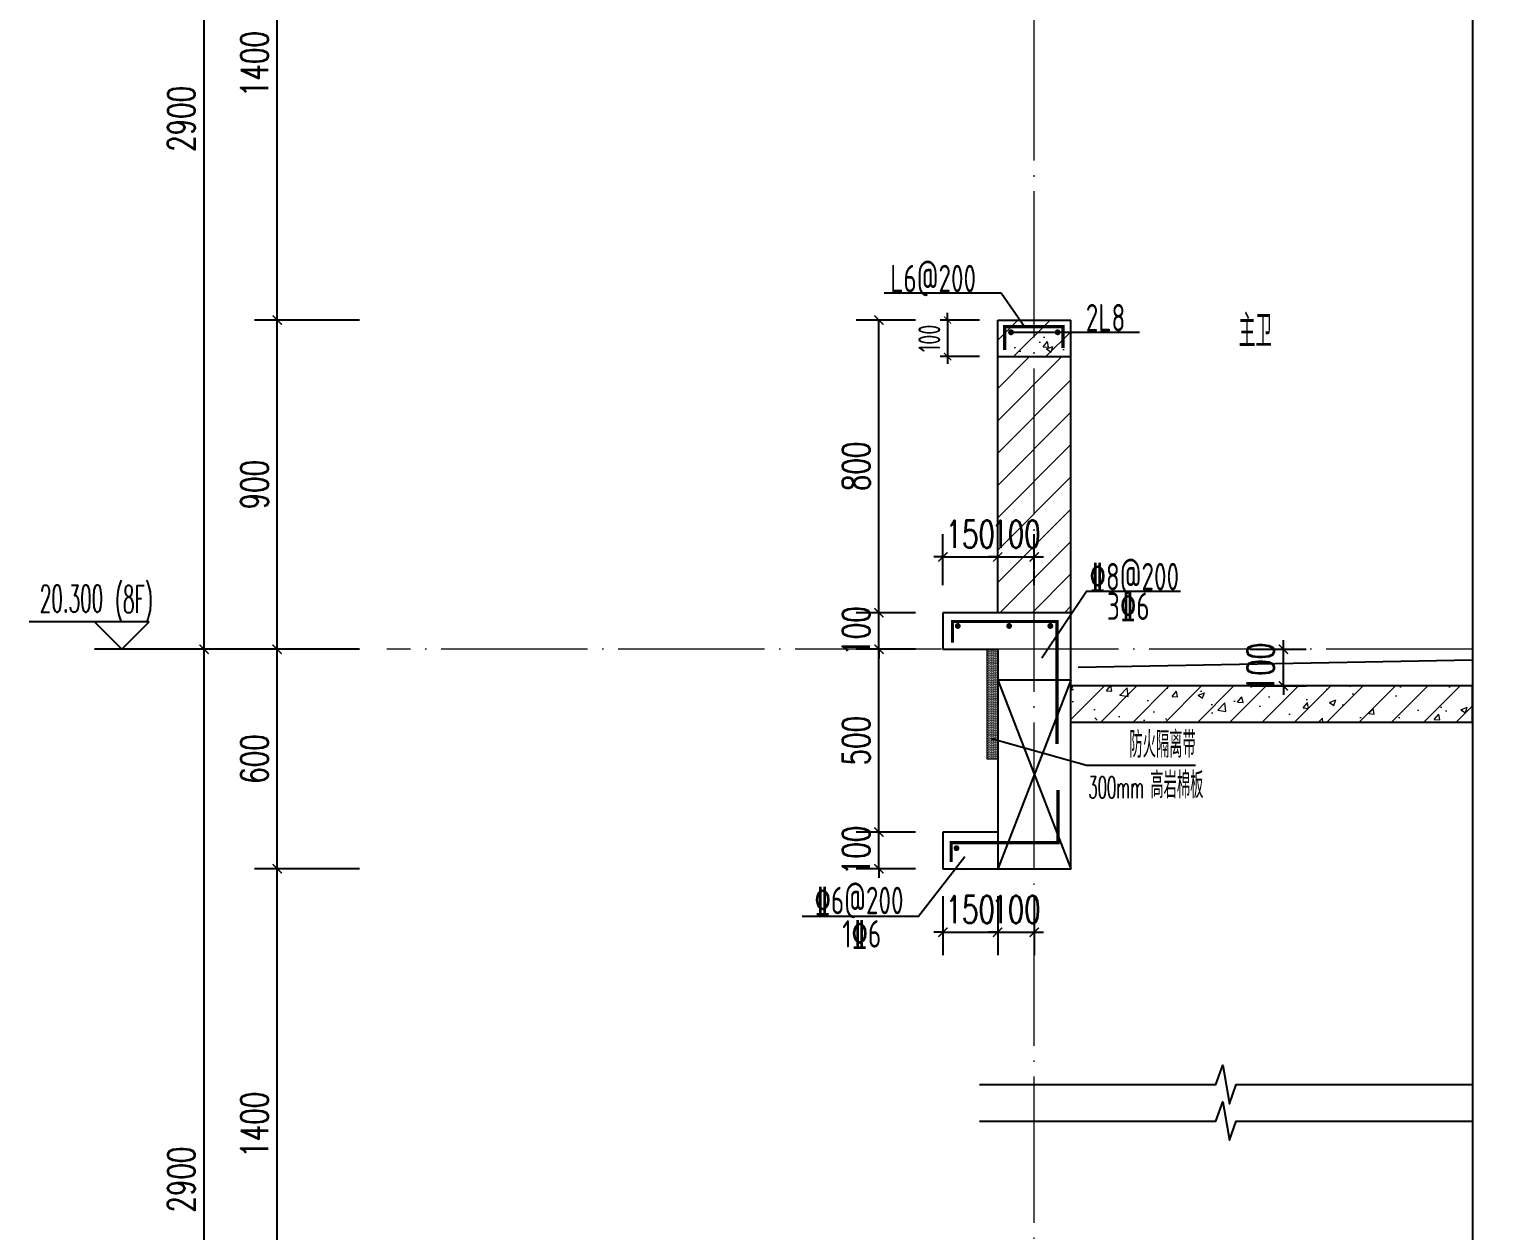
# Model space of a CAD drawing. Extents: x -1058961 to 23600, y -449123 to 2751847.
# Drawn here: x -52098 to -48098, y -22893 to -19608 of the extents above; entities that cross this region are included whole.
import ezdxf

# ---------------------------------------------------------------- set-up
doc = ezdxf.new("R2010")
doc.units = 0
doc.header["$LTSCALE"] = 1000
doc.linetypes.add('DOTE', pattern=[2.4200000000000004, 2, -0.2, 0.02, -0.2])
doc.layers.get('0').update_dxf_attribs({"linetype": 'CONTINUOUS'})
doc.layers.get('DEFPOINTS').update_dxf_attribs({"linetype": 'CONTINUOUS'})
for name, color, linetype in [('DIM', 2, 'CONTINUOUS'), ('DIM_ELEV', 3, 'CONTINUOUS'), ('DIM_IDEN', 67, 'CONTINUOUS'), ('DIM_SYMB', 3, 'CONTINUOUS'), ('PUB_DIM', 3, 'CONTINUOUS'), ('PUB_TEXT', 2, 'CONTINUOUS'), ('REIN', 6, 'CONTINUOUS'), ('S-大样-砼线', 7, 'CONTINUOUS'), ('S-引出线', 40, 'CONTINUOUS'), ('TEXT', 2, 'CONTINUOUS'), ('WALL', 5, 'CONTINUOUS'), ('看线', 251, 'CONTINUOUS')]:
    doc.layers.add(name, color=color, linetype=linetype)
for name, color, linetype, lineweight in [('DOTE', 19, 'DOTE', 9), ('PUB_HATCH', 8, 'CONTINUOUS', 9), ('内粉刷', 37, 'CONTINUOUS', 9)]:
    doc.layers.add(name, color=color, linetype=linetype, lineweight=lineweight)
doc.styles.add('_TCH_DIM', font='SIMPLEX.shx', dxfattribs={"width": 0.7, "bigfont": 'GBCBIG.shx'})
doc.styles.add('_TCH_DIM_T3', font='SIMPLEX', dxfattribs={"width": 0.7058823529411765, "bigfont": 'GBCBIG'})
doc.styles.add('DIM_FONT_T3', font='SIMPLEX', dxfattribs={"width": 0.7058823529411765, "bigfont": 'GBCBIG'})
doc.styles.add('TSSD_DIMENSION', font='Tssdeng.shx', dxfattribs={"width": 0.7, "bigfont": 'tssdchn.shx'})
doc.styles.add('TSSD_REIN', font='tssdeng.shx', dxfattribs={"width": 0.7, "height": 300, "bigfont": 'tssdchn.shx'})
doc.styles.add('w', font='tssdeng.shx', dxfattribs={"width": 0.8, "bigfont": 'tssdchn.shx'})
doc.dimstyles.new('_TCH_ARCH&&25', dxfattribs={"dimtxt": 74.375, "dimasz": 25, "dimexe": 62.5, "dimexo": 75, "dimgap": 25, "dimtad": 1, "dimdec": 0, "dimzin": 0, "dimdsep": 46, "dimtxsty": '_TCH_DIM_T3', "dimblk": 'ARCHTICK', "dimcen": 0.09, "dimclrt": 7, "dimazin": 0, "dimtfac": 1, "dimtdec": 0, "dimtix": 1, "dimtmove": 2, "dimatfit": 3, "dimldrblk": 'ARCHTICK', "dimfxl": 0, "dimtolj": 1, "dimtzin": 0, "dimarcsym": 0})
doc.dimstyles.new('TSSD_20_20', dxfattribs={"dimtxt": 60, "dimasz": 20, "dimexe": 20, "dimexo": 50, "dimgap": 20, "dimtad": 1, "dimdec": 0, "dimzin": 0, "dimdsep": 46, "dimtxsty": 'TSSD_DIMENSION', "dimblk": 'ARCHTICK', "dimblk1": 'ARCHTICK', "dimblk2": 'ARCHTICK', "dimcen": 0, "dimdle": 20, "dimclrt": 7, "dimadec": 0, "dimazin": 0, "dimtfac": 1, "dimtdec": 0, "dimtix": 1, "dimtmove": 2, "dimatfit": 3, "dimfxl": 0, "dimtolj": 1, "dimtzin": 0, "dimarcsym": 0})
pattern_1 = [(45, (0, 0), (-44.19417382415921, 44.19417382415922), []), (49.99999999999999, (0, 0), (179.3150456501884, -15.68803374564878), [18.75, -206.25]), (355, (0, 0), (-34.68783340325, 188.048033425003), [15, -165]), (100.4514, (14.94292, -1.307335), (144.6273454285054, 172.3598855152384), [15.9350475, -175.285528]), (46.18420000000002, (0, 50), (266.8102621564111, -41.37975358225452), [28.125, -309.3749999999999]), (96.6356, (22.23418625, 46.55167325), (233.6656763871758, 243.5294677251104), [23.902572, -262.92825]), (351.1842, (0, 50), (233.6654862834068, 243.5296502313311), [22.5, -247.5]), (21, (25, 37.5), (149.2267630296154, -100.6547226663347), [18.75, -206.25]), (326.0000000000001, (25, 37.5), (60.82883298039543, 181.2875112617133), [15, -165]), (71.4514, (37.43555825, 29.1120985), (210.0556571453725, 80.6326241774881), [15.9350475, -175.285528]), (37.50000000000001, (0, 0), (3.039963829322667, 83.22346345782788), [0, -163, 0, -167.5, 0, -165.625]), (7.499999999999999, (0, 0), (65.76738436053715, 98.60292797059006), [0, -95.5, 0, -159.25, 0, -63.125]), (327.5, (-55.75, 0), (133.4556090431022, -5.638717933594939), [0, -62.5, 0, -195, 0, -258.75]), (317.5, (-80.75, 0), (145.7965423355966, 25.02624558307943), [0, -81.25, 0, -129.5, 0, -183.75])]

# ---------------------------------------------------------------- blocks, each defined once
blk = doc.blocks.new('_ArchTick')
at = {"color": 0, "linetype": 'ByBlock', "const_width": 0.15}
blk.add_lwpolyline([(-0.5, -0.5), (0.5, 0.5)], dxfattribs=at)
blk = doc.blocks.new('*D1381')
at = {"layer": 'DEFPOINTS', "color": 0}
for p in [(910898.228396084, -114386.082387041), (911064.1882811756, -114386.082387041), (910898.228396084, -114486.0823868571)]:
    blk.add_point(p, dxfattribs=at)
at = {"layer": 'PUB_DIM', "color": 0, "lineweight": -2}
for p, q in [((911064.1882811756, -114386.082387041), (911064.1882811756, -114361.082387041)), ((910973.228396084, -114386.082387041), (911126.6882811756, -114386.082387041)), ((911064.1882811756, -114486.0823868571), (911064.1882811756, -114386.082387041)), ((910973.228396084, -114486.0823868571), (911126.6882811756, -114486.0823868571)), ((911064.1882811756, -114486.0823868571), (911064.1882811756, -114511.0823868571))]:
    blk.add_line(p, q, dxfattribs=at)
at = {"layer": 'PUB_DIM', "color": 0, "lineweight": -2, "xscale": 25, "yscale": 25, "zscale": 25}
for p, rotation in [((911064.1882811756, -114386.082387041), 270), ((911064.1882811756, -114486.0823868571), 90)]:
    blk.add_blockref('_ArchTick', p, dxfattribs=dict(at, rotation=rotation))
at = {"layer": 'PUB_DIM', "color": 7, "insert": (911002.0007811756, -114436.0823869489), "char_height": 74.375, "attachment_point": 5, "rotation": 90, "style": '_TCH_DIM_T3'}
blk.add_mtext('\\A1;100', dxfattribs=at)
blk = doc.blocks.new('*D1382')
at = {"layer": 'DEFPOINTS', "color": 0}
for p in [(909958.4352635219, -113486.0823868667), (910133.0460299711, -113486.0823868667), (910133.0460299711, -114286.0825243752)]:
    blk.add_point(p, dxfattribs=at)
at = {"layer": 'PUB_DIM', "color": 0, "lineweight": -2}
for p, q in [((910058.0460299711, -113486.0823868667), (909895.9352635219, -113486.0823868667)), ((909958.4352635219, -114286.0825243752), (909958.4352635219, -113486.0823868667)), ((910058.0460299711, -114286.0825243752), (909895.9352635219, -114286.0825243752))]:
    blk.add_line(p, q, dxfattribs=at)
at = {"layer": 'PUB_DIM', "color": 0, "lineweight": -2, "xscale": 25, "yscale": 25, "zscale": 25}
for p, rotation in [((909958.4352635219, -113486.0823868667), 90), ((909958.4352635219, -114286.0825243752), 270)]:
    blk.add_blockref('_ArchTick', p, dxfattribs=dict(at, rotation=rotation))
at = {"layer": 'PUB_DIM', "color": 7, "insert": (909896.2477635219, -113886.0824556208), "char_height": 74.375, "attachment_point": 5, "rotation": 90, "style": '_TCH_DIM_T3'}
blk.add_mtext('\\A1;800', dxfattribs=at)
blk = doc.blocks.new('*D1383')
at = {"layer": 'DEFPOINTS', "color": 0}
for p in [(909958.4352635219, -114286.0825243752), (910133.0460299711, -114286.0825243752), (910133.0460299711, -114386.0825243908)]:
    blk.add_point(p, dxfattribs=at)
at = {"layer": 'PUB_DIM', "color": 0, "lineweight": -2}
for p, q in [((910058.0460299711, -114286.0825243752), (909895.9352635219, -114286.0825243752)), ((909958.4352635219, -114286.0825243752), (909958.4352635219, -114261.0825243752)), ((909958.4352635219, -114386.0825243908), (909958.4352635219, -114286.0825243752)), ((910058.0460299711, -114386.0825243908), (909895.9352635219, -114386.0825243908)), ((909958.4352635219, -114386.0825243908), (909958.4352635219, -114411.0825243908))]:
    blk.add_line(p, q, dxfattribs=at)
at = {"layer": 'PUB_DIM', "color": 0, "lineweight": -2, "xscale": 25, "yscale": 25, "zscale": 25}
for p, rotation in [((909958.4352635219, -114286.0825243752), 270), ((909958.4352635219, -114386.0825243908), 90)]:
    blk.add_blockref('_ArchTick', p, dxfattribs=dict(at, rotation=rotation))
at = {"layer": 'PUB_DIM', "color": 7, "insert": (909896.2477635219, -114336.0825243829), "char_height": 74.375, "attachment_point": 5, "rotation": 90, "style": '_TCH_DIM_T3'}
blk.add_mtext('\\A1;100', dxfattribs=at)
blk = doc.blocks.new('*D1384')
at = {"layer": 'DEFPOINTS', "color": 0}
for p in [(909958.4352635219, -114386.0825243908), (910133.0460299711, -114386.0825243908), (910133.0460299711, -114886.0825243908)]:
    blk.add_point(p, dxfattribs=at)
at = {"layer": 'PUB_DIM', "color": 0, "lineweight": -2}
for p, q in [((910058.0460299711, -114386.0825243908), (909895.9352635219, -114386.0825243908)), ((909958.4352635219, -114886.0825243908), (909958.4352635219, -114386.0825243908)), ((910058.0460299711, -114886.0825243908), (909895.9352635219, -114886.0825243908))]:
    blk.add_line(p, q, dxfattribs=at)
at = {"layer": 'PUB_DIM', "color": 0, "lineweight": -2, "xscale": 25, "yscale": 25, "zscale": 25}
for p, rotation in [((909958.4352635219, -114386.0825243908), 90), ((909958.4352635219, -114886.0825243908), 270)]:
    blk.add_blockref('_ArchTick', p, dxfattribs=dict(at, rotation=rotation))
at = {"layer": 'PUB_DIM', "color": 7, "insert": (909896.2477635219, -114636.0825243907), "char_height": 74.375, "attachment_point": 5, "rotation": 90, "style": '_TCH_DIM_T3'}
blk.add_mtext('\\A1;500', dxfattribs=at)
blk = doc.blocks.new('*D1385')
at = {"layer": 'DEFPOINTS', "color": 0}
for p in [(909958.4352635219, -114886.0825243908), (910133.0460299711, -114886.0825243908), (910133.0460299711, -114986.0825243907)]:
    blk.add_point(p, dxfattribs=at)
at = {"layer": 'PUB_DIM', "color": 0, "lineweight": -2}
for p, q in [((910058.0460299711, -114886.0825243908), (909895.9352635219, -114886.0825243908)), ((909958.4352635219, -114886.0825243908), (909958.4352635219, -114861.0825243908)), ((909958.4352635219, -114986.0825243907), (909958.4352635219, -114886.0825243908)), ((910058.0460299711, -114986.0825243907), (909895.9352635219, -114986.0825243907)), ((909958.4352635219, -114986.0825243907), (909958.4352635219, -115011.0825243907))]:
    blk.add_line(p, q, dxfattribs=at)
at = {"layer": 'PUB_DIM', "color": 0, "lineweight": -2, "xscale": 25, "yscale": 25, "zscale": 25}
for p, rotation in [((909958.4352635219, -114886.0825243908), 270), ((909958.4352635219, -114986.0825243907), 90)]:
    blk.add_blockref('_ArchTick', p, dxfattribs=dict(at, rotation=rotation))
at = {"layer": 'PUB_DIM', "color": 7, "insert": (909896.2477635219, -114936.0825243906), "char_height": 74.375, "attachment_point": 5, "rotation": 90, "style": '_TCH_DIM_T3'}
blk.add_mtext('\\A1;100', dxfattribs=at)
blk = doc.blocks.new('*D1386')
at = {"layer": 'DEFPOINTS', "color": 0}
for p in [(910133.0460299711, -114986.0825243871), (910283.0460299696, -114986.08252439), (910283.0460299696, -115159.7932143431)]:
    blk.add_point(p, dxfattribs=at)
at = {"layer": 'PUB_DIM', "color": 0, "lineweight": -2}
for p, q in [((910133.0460299711, -115061.0825243871), (910133.0460299711, -115222.2932143431)), ((910283.0460299696, -115061.08252439), (910283.0460299696, -115222.2932143431)), ((910133.0460299711, -115159.7932143431), (910108.0460299711, -115159.7932143431)), ((910133.0460299711, -115159.7932143431), (910283.0460299696, -115159.7932143431)), ((910283.0460299696, -115159.7932143431), (910308.0460299696, -115159.7932143431))]:
    blk.add_line(p, q, dxfattribs=at)
at = {"layer": 'PUB_DIM', "color": 0, "lineweight": -2, "xscale": 25, "yscale": 25, "zscale": 25}
blk.add_blockref('_ArchTick', (910133.0460299711, -115159.7932143431), dxfattribs=at)
at = {"layer": 'PUB_DIM', "color": 0, "lineweight": -2, "xscale": 25, "yscale": 25, "zscale": 25, "rotation": 180}
blk.add_blockref('_ArchTick', (910283.0460299696, -115159.7932143431), dxfattribs=at)
at = {"layer": 'PUB_DIM', "color": 7, "insert": (910208.0460299703, -115097.6057143431), "char_height": 74.375, "attachment_point": 5, "style": '_TCH_DIM_T3'}
blk.add_mtext('\\A1;150', dxfattribs=at)
blk = doc.blocks.new('*D1387')
at = {"layer": 'DEFPOINTS', "color": 0}
for p in [(910283.0460299696, -114986.08252439), (910383.0460232922, -114986.0825243919), (910383.0460232922, -115159.7932143455)]:
    blk.add_point(p, dxfattribs=at)
at = {"layer": 'PUB_DIM', "color": 0, "lineweight": -2}
for p, q in [((910283.0460299696, -115061.08252439), (910283.0460299696, -115222.2932143455)), ((910383.0460232922, -115061.0825243919), (910383.0460232922, -115222.2932143455)), ((910283.0460299696, -115159.7932143455), (910258.0460299696, -115159.7932143455)), ((910283.0460299696, -115159.7932143455), (910383.0460232922, -115159.7932143455)), ((910383.0460232922, -115159.7932143455), (910408.0460232922, -115159.7932143455))]:
    blk.add_line(p, q, dxfattribs=at)
at = {"layer": 'PUB_DIM', "color": 0, "lineweight": -2, "xscale": 25, "yscale": 25, "zscale": 25}
blk.add_blockref('_ArchTick', (910283.0460299696, -115159.7932143455), dxfattribs=at)
at = {"layer": 'PUB_DIM', "color": 0, "lineweight": -2, "xscale": 25, "yscale": 25, "zscale": 25, "rotation": 180}
blk.add_blockref('_ArchTick', (910383.0460232922, -115159.7932143455), dxfattribs=at)
at = {"layer": 'PUB_DIM', "color": 7, "insert": (910333.0460266309, -115097.6057143455), "char_height": 74.375, "attachment_point": 5, "style": '_TCH_DIM_T3'}
blk.add_mtext('\\A1;100', dxfattribs=at)
blk = doc.blocks.new('*D1388')
at = {"layer": 'DEFPOINTS', "color": 0}
for p in [(910283.0460299663, -114133.7331786214), (910133.0460299368, -114286.0566567279), (910283.0460299663, -114286.0566567308)]:
    blk.add_point(p, dxfattribs=at)
at = {"layer": 'PUB_DIM', "color": 0, "lineweight": -2}
for p, q in [((910133.0460299368, -114211.0566567279), (910133.0460299368, -114071.2331786214)), ((910283.0460299663, -114211.0566567308), (910283.0460299663, -114071.2331786214)), ((910133.0460299368, -114133.7331786214), (910108.0460299368, -114133.7331786214)), ((910133.0460299368, -114133.7331786214), (910283.0460299663, -114133.7331786214)), ((910283.0460299663, -114133.7331786214), (910308.0460299663, -114133.7331786214))]:
    blk.add_line(p, q, dxfattribs=at)
at = {"layer": 'PUB_DIM', "color": 0, "lineweight": -2, "xscale": 25, "yscale": 25, "zscale": 25}
blk.add_blockref('_ArchTick', (910133.0460299368, -114133.7331786214), dxfattribs=at)
at = {"layer": 'PUB_DIM', "color": 0, "lineweight": -2, "xscale": 25, "yscale": 25, "zscale": 25, "rotation": 180}
blk.add_blockref('_ArchTick', (910283.0460299663, -114133.7331786214), dxfattribs=at)
at = {"layer": 'PUB_DIM', "color": 7, "insert": (910208.0460299515, -114071.5456786214), "char_height": 74.375, "attachment_point": 5, "style": '_TCH_DIM_T3'}
blk.add_mtext('\\A1;150', dxfattribs=at)
blk = doc.blocks.new('*D1389')
at = {"layer": 'DEFPOINTS', "color": 0}
for p in [(910383.0460232887, -114133.7331786237), (910283.0460299663, -114286.0566567308), (910383.0460232887, -114286.0566567327)]:
    blk.add_point(p, dxfattribs=at)
at = {"layer": 'PUB_DIM', "color": 0, "lineweight": -2}
for p, q in [((910283.0460299663, -114211.0566567308), (910283.0460299663, -114071.2331786237)), ((910383.0460232887, -114211.0566567327), (910383.0460232887, -114071.2331786237)), ((910283.0460299663, -114133.7331786237), (910258.0460299663, -114133.7331786237)), ((910283.0460299663, -114133.7331786237), (910383.0460232887, -114133.7331786237)), ((910383.0460232887, -114133.7331786237), (910408.0460232887, -114133.7331786237))]:
    blk.add_line(p, q, dxfattribs=at)
at = {"layer": 'PUB_DIM', "color": 0, "lineweight": -2, "xscale": 25, "yscale": 25, "zscale": 25}
blk.add_blockref('_ArchTick', (910283.0460299663, -114133.7331786237), dxfattribs=at)
at = {"layer": 'PUB_DIM', "color": 0, "lineweight": -2, "xscale": 25, "yscale": 25, "zscale": 25, "rotation": 180}
blk.add_blockref('_ArchTick', (910383.0460232887, -114133.7331786237), dxfattribs=at)
at = {"layer": 'PUB_DIM', "color": 7, "insert": (910333.0460266275, -114071.5456786237), "char_height": 74.375, "attachment_point": 5, "style": '_TCH_DIM_T3'}
blk.add_mtext('\\A1;100', dxfattribs=at)
blk = doc.blocks.new('VDVDXAXFSFFX')
at = {"layer": 'PUB_HATCH'}
h = blk.add_hatch(dxfattribs=at)
h.set_pattern_fill('DOTS', color=251, scale=2, style=0)
h.set_pattern_definition([(0, (924712.4965232481, -148185.5928938247), (1.5875, 3.175), [0, -3.175])])
h.paths.add_polyline_path([(924682.496528509, -148185.5928938247), (924712.4965288265, -148185.5928938247), (924712.4965296196, -147935.5928918117), (924712.4965296126, -147885.5928918776), (924712.4965232481, -147885.5928918157), (924712.4965232481, -147885.5928938247), (924682.496528509, -147885.5928938247)])
at = {"layer": 'DIM_IDEN', "color": 5}
for p, q in [((924695.4944669578, -148129.2886519908), (924955.5658560492, -148202.8897275763)), ((924955.5658560492, -148202.8897275763), (925253.409062462, -148202.8897275763))]:
    blk.add_line(p, q, dxfattribs=at)
at = {"layer": 'PUB_HATCH', "color": 5}
blk.add_lwpolyline([(924712.4965232481, -147885.5928938247), (924682.496528509, -147885.5928938247), (924682.496528509, -148185.5928938247), (924712.4965232481, -148185.5928938247)], close=True, dxfattribs=at)
at = {"layer": 'PUB_TEXT', "style": 'DIM_FONT_T3', "width": 0.7058823529411765}
blk.add_text('防火隔离带', height=71.48936170212767, dxfattribs=at).set_placement((925072.609312775, -148181.8897275763))
at = {"layer": 'PUB_TEXT', "color": 5, "style": 'DIM_FONT_T3'}
for s, height, width, p in [('300mm', 59.5, 0.4982698961937717, (924960.3522060211, -148292.9097275763)), ('高岩棉板', 71.48936170212767, 0.7058823529411765, (925129.763970727, -148292.9097275763))]:
    blk.add_text(s, height=height, dxfattribs=dict(at, width=width)).set_placement(p)
blk = doc.blocks.new('*D1920')
at = {"layer": 'DEFPOINTS', "color": 0}
for p in [(-51419.64650022227, -21903.12175047578), (-51119.64650020155, -21903.12175047578), (-51119.64650020155, -23303.12161294185)]:
    blk.add_point(p, dxfattribs=at)
at = {"layer": 'PUB_DIM', "color": 0, "lineweight": -2}
for p, q in [((-51194.64650020155, -21903.12175047578), (-51482.14650022227, -21903.12175047578)), ((-51419.64650022227, -23303.12161294185), (-51419.64650022227, -21903.12175047578)), ((-51194.64650020155, -23303.12161294185), (-51482.14650022227, -23303.12161294185))]:
    blk.add_line(p, q, dxfattribs=at)
at = {"layer": 'PUB_DIM', "color": 0, "lineweight": -2, "xscale": 25, "yscale": 25, "zscale": 25}
for p, rotation in [((-51419.64650022227, -21903.12175047578), 90), ((-51419.64650022227, -23303.12161294185), 270)]:
    blk.add_blockref('_ArchTick', p, dxfattribs=dict(at, rotation=rotation))
at = {"layer": 'PUB_DIM', "color": 7, "insert": (-51481.83400022226, -22603.12168170882), "char_height": 74.375, "attachment_point": 5, "rotation": 90, "style": '_TCH_DIM_T3'}
blk.add_mtext('\\A1;1400', dxfattribs=at)
blk = doc.blocks.new('*D1921')
at = {"layer": 'DEFPOINTS', "color": 0}
for p in [(-51419.64650022227, -21303.12175046228), (-51119.64650020155, -21303.12175046228), (-51119.64650020155, -21903.12175047578)]:
    blk.add_point(p, dxfattribs=at)
at = {"layer": 'PUB_DIM', "color": 0, "lineweight": -2}
for p, q in [((-51194.64650020155, -21303.12175046228), (-51482.14650022227, -21303.12175046228)), ((-51419.64650022227, -21903.12175047578), (-51419.64650022227, -21303.12175046228)), ((-51194.64650020155, -21903.12175047578), (-51482.14650022227, -21903.12175047578))]:
    blk.add_line(p, q, dxfattribs=at)
at = {"layer": 'PUB_DIM', "color": 0, "lineweight": -2, "xscale": 25, "yscale": 25, "zscale": 25}
for p, rotation in [((-51419.64650022227, -21303.12175046228), 90), ((-51419.64650022227, -21903.12175047578), 270)]:
    blk.add_blockref('_ArchTick', p, dxfattribs=dict(at, rotation=rotation))
at = {"layer": 'PUB_DIM', "color": 7, "insert": (-51481.83400022226, -21603.12175046904), "char_height": 74.375, "attachment_point": 5, "rotation": 90, "style": '_TCH_DIM_T3'}
blk.add_mtext('\\A1;600', dxfattribs=at)
blk = doc.blocks.new('*D1922')
at = {"layer": 'DEFPOINTS', "color": 0}
for p in [(-51419.64650022227, -20403.1216129415), (-51119.64650020155, -20403.1216129415), (-51119.64650020155, -21303.12175046228)]:
    blk.add_point(p, dxfattribs=at)
at = {"layer": 'PUB_DIM', "color": 0, "lineweight": -2}
for p, q in [((-51194.64650020155, -20403.1216129415), (-51482.14650022227, -20403.1216129415)), ((-51419.64650022227, -21303.12175046228), (-51419.64650022227, -20403.1216129415)), ((-51194.64650020155, -21303.12175046228), (-51482.14650022227, -21303.12175046228))]:
    blk.add_line(p, q, dxfattribs=at)
at = {"layer": 'PUB_DIM', "color": 0, "lineweight": -2, "xscale": 25, "yscale": 25, "zscale": 25}
for p, rotation in [((-51419.64650022227, -20403.1216129415), 90), ((-51419.64650022227, -21303.12175046228), 270)]:
    blk.add_blockref('_ArchTick', p, dxfattribs=dict(at, rotation=rotation))
at = {"layer": 'PUB_DIM', "color": 7, "insert": (-51481.83400022226, -20853.12168170189), "char_height": 74.375, "attachment_point": 5, "rotation": 90, "style": '_TCH_DIM_T3'}
blk.add_mtext('\\A1;900', dxfattribs=at)
blk = doc.blocks.new('*D1923')
at = {"layer": 'DEFPOINTS', "color": 0}
for p in [(-51419.64650022227, -19003.12988467736), (-51119.64650020155, -19003.12988467736), (-51119.64650020155, -20403.1216129415)]:
    blk.add_point(p, dxfattribs=at)
at = {"layer": 'PUB_DIM', "color": 0, "lineweight": -2}
for p, q in [((-51194.64650020155, -19003.12988467736), (-51482.14650022227, -19003.12988467736)), ((-51419.64650022227, -20403.1216129415), (-51419.64650022227, -19003.12988467736)), ((-51194.64650020155, -20403.1216129415), (-51482.14650022227, -20403.1216129415))]:
    blk.add_line(p, q, dxfattribs=at)
at = {"layer": 'PUB_DIM', "color": 0, "lineweight": -2, "xscale": 25, "yscale": 25, "zscale": 25}
for p, rotation in [((-51419.64650022227, -19003.12988467736), 90), ((-51419.64650022227, -20403.1216129415), 270)]:
    blk.add_blockref('_ArchTick', p, dxfattribs=dict(at, rotation=rotation))
at = {"layer": 'PUB_DIM', "color": 7, "insert": (-51481.83400022226, -19703.12574880943), "char_height": 74.375, "attachment_point": 5, "rotation": 90, "style": '_TCH_DIM_T3'}
blk.add_mtext('\\A1;1400', dxfattribs=at)
blk = doc.blocks.new('*D1930')
at = {"layer": 'DEFPOINTS', "color": 0}
for p in [(-51619.64650022669, -21303.12175046239), (-51119.64650020155, -21303.12175046239), (-51119.64650020155, -24203.12175046263)]:
    blk.add_point(p, dxfattribs=at)
at = {"layer": 'PUB_DIM', "color": 0, "lineweight": -2}
for p, q in [((-51194.64650020155, -21303.12175046239), (-51682.14650022669, -21303.12175046239)), ((-51619.64650022669, -24203.12175046263), (-51619.64650022669, -21303.12175046239)), ((-51194.64650020155, -24203.12175046263), (-51682.14650022669, -24203.12175046263))]:
    blk.add_line(p, q, dxfattribs=at)
at = {"layer": 'PUB_DIM', "color": 0, "lineweight": -2, "xscale": 25, "yscale": 25, "zscale": 25}
for p, rotation in [((-51619.64650022669, -21303.12175046239), 90), ((-51619.64650022669, -24203.12175046263), 270)]:
    blk.add_blockref('_ArchTick', p, dxfattribs=dict(at, rotation=rotation))
at = {"layer": 'PUB_DIM', "color": 7, "insert": (-51681.83400022669, -22753.12175046252), "char_height": 74.375, "attachment_point": 5, "rotation": 90, "style": '_TCH_DIM_T3'}
blk.add_mtext('\\A1;2900', dxfattribs=at)
blk = doc.blocks.new('*D1931')
at = {"layer": 'DEFPOINTS', "color": 0}
for p in [(-51619.64650022669, -18403.12175046239), (-51119.64650020155, -18403.12175046239), (-51119.64650020155, -21303.12175046239)]:
    blk.add_point(p, dxfattribs=at)
at = {"layer": 'PUB_DIM', "color": 0, "lineweight": -2}
for p, q in [((-51194.64650020155, -18403.12175046239), (-51682.14650022669, -18403.12175046239)), ((-51619.64650022669, -21303.12175046239), (-51619.64650022669, -18403.12175046239)), ((-51194.64650020155, -21303.12175046239), (-51682.14650022669, -21303.12175046239))]:
    blk.add_line(p, q, dxfattribs=at)
at = {"layer": 'PUB_DIM', "color": 0, "lineweight": -2, "xscale": 25, "yscale": 25, "zscale": 25}
for p, rotation in [((-51619.64650022669, -18403.12175046239), 90), ((-51619.64650022669, -21303.12175046239), 270)]:
    blk.add_blockref('_ArchTick', p, dxfattribs=dict(at, rotation=rotation))
at = {"layer": 'PUB_DIM', "color": 7, "insert": (-51681.83400022669, -19853.1217504624), "char_height": 74.375, "attachment_point": 5, "rotation": 90, "style": '_TCH_DIM_T3'}
blk.add_mtext('\\A1;2900', dxfattribs=at)
blk = doc.blocks.new('*D1443')
at = {"layer": 'DEFPOINTS', "color": 0}
for p in [(-49449.45234312175, -20403.12161294516), (-49586.36951015575, -20503.12161294516), (-49449.45234312175, -20503.12161294516)]:
    blk.add_point(p, dxfattribs=at)
at = {"layer": 'DIM', "color": 0, "lineweight": -2}
for p, q in [((-49586.36951015575, -20403.12161294516), (-49586.36951015575, -20383.12161294516)), ((-49499.45234312175, -20403.12161294516), (-49606.36951015575, -20403.12161294516)), ((-49586.36951015575, -20403.12161294516), (-49586.36951015575, -20503.12161294516)), ((-49499.45234312175, -20503.12161294516), (-49606.36951015575, -20503.12161294516)), ((-49586.36951015575, -20503.12161294516), (-49586.36951015575, -20523.12161294516))]:
    blk.add_line(p, q, dxfattribs=at)
at = {"layer": 'DIM', "color": 0, "lineweight": -2, "xscale": 20, "yscale": 20, "zscale": 20}
for p, rotation in [((-49586.36951015575, -20403.12161294516), 270), ((-49586.36951015575, -20503.12161294516), 90)]:
    blk.add_blockref('_ArchTick', p, dxfattribs=dict(at, rotation=rotation))
at = {"layer": 'DIM', "color": 7, "insert": (-49636.36951015575, -20453.12161294517), "char_height": 60, "attachment_point": 5, "rotation": 90, "style": 'TSSD_DIMENSION'}
blk.add_mtext('\\A1;100', dxfattribs=at)
blk = doc.blocks.new('20210809.02282059')
at = {"layer": 'REIN', "const_width": 9}
blk.add_lwpolyline([(87484.17413905729, 66580.93723980524), (87484.17413905729, 66644.7473179046), (87644.05902665015, 66644.7473179046), (87644.05902665015, 66586.78243779903)], dxfattribs=at)
at = {"layer": 'REIN', "const_width": 8}
for points in [[(87497.66146427253, 66629.68552062381, 1), (87505.66146427253, 66629.68552062381, 1)], [(87625.09821334062, 66629.68552062381, 1), (87633.09821334062, 66629.68552062381, 1)]]:
    blk.add_lwpolyline(points, format="xyb", close=True, dxfattribs=at)
at = {"layer": 'S-引出线'}
for p, q in [((87474.5888281595, 66737.00278282212), (87154.50981688779, 66737.00278282212)), ((87538.80876634456, 66644.7473179046), (87474.5888281595, 66737.00278282212)), ((87501.66146427253, 66629.68552062381), (87853.2882327484, 66629.68552062381))]:
    blk.add_line(p, q, dxfattribs=at)
at = {"layer": 'TEXT', "style": 'w', "width": 0.7}
for s, p in [('L6@200', (87171.47256206069, 66739.17247021152)), ('2L8', (87706.15828353167, 66632.06966891466))]:
    blk.add_text(s, height=75, rotation=1.867629851175362e-07, dxfattribs=at).set_placement(p)
blk = doc.blocks.new('A$C124E38C7')
at = {"layer": 'REIN'}
for points in [[(411.3491916419007, 827.6198026949423, 9, 9, 0), (411.3491916419007, 885.7864124497282, 9, 9, 0), (697.136046927888, 885.7864124497282, 9, 9, 0), (697.136046927888, 551.0904451996903, 9, 9, 0)], [(407.7055343370885, 227.9407258796855, 9, 9, 0), (407.7055343370885, 280.9011473031132, 9, 9, 0), (700.087186511606, 280.9011473031132, 9, 9, 0), (700.087186511606, 425.2876792717143, 9, 9, 0)]]:
    blk.add_lwpolyline(points, format="xyseb", dxfattribs=at)
at = {"layer": 'REIN', "const_width": 8}
for points in [[(421.8327268124558, 873.5427987211733, 1), (429.8327268124558, 873.5427987211733, 1)], [(562.2868298138492, 873.5427987211733, 1), (570.2868298138492, 873.5427987211733, 1)], [(674.8765359376557, 873.5427987211733, 1), (682.8765359376557, 873.5427987211733, 1)], [(418.3428307138383, 266.0767502083327, 1), (426.3428307138383, 266.0767502083327, 1)]]:
    blk.add_lwpolyline(points, format="xyb", close=True, dxfattribs=at)
at = {"layer": 'S-大样-砼线'}
for p, q in [((534.9131775260903, 724.9081133130239), (734.9131767665967, 209.8477938786382)), ((734.9161242698319, 724.9081133109867), (534.9161258917302, 209.8477938691503))]:
    blk.add_line(p, q, dxfattribs=at)
blk.add_lwpolyline([(734.9131833887659, 724.9081133072614), (534.9131775260903, 724.9081133072614), (534.913177951239, 209.8477938728756), (734.9131838129833, 209.8477938728756)], close=True, dxfattribs=at)
at = {"layer": 'S-引出线'}
for points in [[(655.4759675925598, 786.1005740879918), (777.7402859008871, 968.3219862158294), (1034.716379232705, 968.3219862158294)], [(445.2635719589889, 242.7101313573658), (318.597527531907, 79.6172117459937), (0.007638059556484222, 79.6172117459937)]]:
    blk.add_lwpolyline(points, dxfattribs=at)
at = {"layer": 'TEXT', "style": 'TSSD_REIN', "width": 0.7}
for s, p in [('%%1328@200', (785.8780742259696, 970.9405861510313)), ('3%%1326', (833.783343960531, 890.0683411068167)), ('%%1326@200', (33.9313798728399, 85.49755562626524)), ('1%%1326', (110.1330228815787, -5.766491179412697))]:
    blk.add_text(s, height=75, rotation=1.867629851175362e-07, dxfattribs=at).set_placement(p)
blk = doc.blocks.new('GHFHFHTFDFS')
at = {"layer": 'PUB_HATCH'}
h = blk.add_hatch(dxfattribs=at)
h.set_pattern_fill('钢筋混凝土', color=256, scale=25, style=0)
h.set_pattern_definition(pattern_1)
h.paths.add_polyline_path([(910483.0460299271, -113586.0823868667), (910483.0460299271, -113486.0823868667), (910283.0460299271, -113486.0823868667), (910283.0460299271, -113586.0823868667)])
h = blk.add_hatch(dxfattribs=at)
h.set_pattern_fill('普通砖', color=256, scale=25, style=0)
h.set_pattern_definition([(45, (0, 44.8778375), (-44.19419150182874, 44.19419150182875), [])])
h.paths.add_polyline_path([(910483.0460232225, -114286.0823868666), (910483.0460232225, -113586.0823868667), (910283.0460232225, -113586.0823868667), (910283.0460232225, -114286.0823868666)])
h = blk.add_hatch(dxfattribs=at)
h.set_pattern_fill('钢筋混凝土', color=256, scale=25, style=0)
h.set_pattern_definition(pattern_1)
h.paths.add_polyline_path([(910483.0460278066, -114486.0823868664), (910483.0460266554, -114586.0823868664), (911581.5709424494, -114586.082386862), (911581.570942449, -114486.082386862)])
at = {"layer": 'WALL'}
for p, q in [((910283.0460299271, -113586.0823868667), (910283.0460299271, -113486.0823868667)), ((910283.0460299271, -113486.0823868667), (910483.0460299271, -113486.0823868667)), ((910483.0460299271, -113586.0823868667), (910483.0460299271, -113486.0823868667)), ((910283.0460232225, -114286.0823868666), (910283.0460232225, -113586.0823868667)), ((910283.0460299271, -113586.0823868667), (910483.0460299271, -113586.0823868667)), ((910483.0460232225, -114286.0823868666), (910483.0460232225, -113586.0823868667)), ((910483.0460301089, -114286.0825243875), (910133.046029971, -114286.0825243875)), ((910133.046029971, -114286.0825243875), (910133.046029971, -114386.0825243872)), ((910483.0460277906, -114486.0823868618), (910483.0460301089, -114286.0825243875)), ((910133.046029971, -114386.0825243872), (910283.046029971, -114386.0825243875)), ((910283.046029971, -114386.0825243875), (910283.046029971, -114886.0825243871)), ((911581.570942449, -114486.082386862), (910483.0460277906, -114486.082386861)), ((911581.5709424494, -114586.082386862), (911581.570942449, -114486.082386862)), ((910483.0460220507, -114986.0825243866), (910483.0460266393, -114586.08238687)), ((911581.5709424494, -114586.082386862), (910483.0460266394, -114586.0823868655)), ((910283.046029971, -114886.0825243871), (910133.046029971, -114886.0825243871)), ((910133.046029971, -114886.0825243871), (910133.046029971, -114986.0825243871)), ((910133.046029971, -114986.0825243871), (910483.0460220507, -114986.0825243866))]:
    blk.add_line(p, q, dxfattribs=at)
at = {"layer": '看线', "color": 32}
blk.add_lwpolyline([(911581.570942449, -114416.0823868628), (910503.0460294228, -114436.0713298054)], dxfattribs=at)
at = {"layer": 'PUB_TEXT', "style": 'DIM_FONT_T3', "width": 0.7058823529411765}
blk.add_text('主卫', height=89.36170212765958, dxfattribs=at).set_placement((910942.2641251077, -113560.4594087485))
at = {"layer": 'PUB_DIM'}
for p1, p2, distance, picture, middle in [((910133.0460299711, -114286.0825243752), (910133.0460299711, -113486.0823868667), 174.61076644924466, '*D1382', (909896.2477635219, -113886.0824556208)), ((910133.0460299368, -114286.0566567279), (910283.0460299663, -114286.0566567308), 152.32347810939245, '*D1388', (910208.0460299515, -114071.5456786214)), ((910283.0460299663, -114286.0566567308), (910383.0460232887, -114286.0566567327), 152.32347810899955, '*D1389', (910333.0460266275, -114071.5456786237)), ((910133.0460299711, -114386.0825243908), (910133.0460299711, -114286.0825243752), 174.6107664492447, '*D1383', (909896.2477635219, -114336.0825243829)), ((910133.0460299711, -114886.0825243908), (910133.0460299711, -114386.0825243908), 174.6107664492447, '*D1384', (909896.2477635219, -114636.0825243907)), ((910898.228396084, -114486.0823868571), (910898.228396084, -114386.082387041), -165.95988509152085, '*D1381', (911002.0007811756, -114436.0823869489)), ((910133.0460299711, -114986.0825243907), (910133.0460299711, -114886.0825243908), 174.6107664492447, '*D1385', (909896.2477635219, -114936.0825243906)), ((910133.0460299711, -114986.0825243871), (910283.0460299696, -114986.08252439), -173.7106899530918, '*D1386', (910208.0460299703, -115097.6057143431)), ((910283.0460299696, -114986.08252439), (910383.0460232922, -114986.0825243919), -173.7106899536011, '*D1387', (910333.0460266309, -115097.6057143455))]:
    dim = blk.add_aligned_dim(p1=p1, p2=p2, distance=distance, dimstyle='_TCH_ARCH&&25', dxfattribs=at)
    dim.commit()
    dim.dimension.update_dxf_attribs({"geometry": picture, "text_midpoint": middle})

msp = doc.modelspace()

# ---------------------------------------------------------------- linework, layer by layer
at = {"layer": 'DIM_ELEV'}
for p, q in [((-51769.64650022809, -21228.12175046251), (-52097.64650022809, -21228.12175046251)), ((-51844.64650022809, -21303.12175046251), (-51919.64650022809, -21228.12175046251)), ((-51844.64650022809, -21303.12175046251), (-51769.64650022809, -21228.12175046251)), ((-51419.64650022238, -21303.12175046251), (-51919.64650022809, -21303.12175046251))]:
    msp.add_line(p, q, dxfattribs=at)
at = {"layer": 'DIM_SYMB'}
msp.add_lwpolyline([(-48150.92742389475, -16923.12175046827), (-48150.92742389522, -25584.99789526832), (-48098.42742389522, -25604.10633256729), (-48203.42742389522, -25622.62066554168), (-48150.92742389522, -25641.24789526832), (-48150.92742389569, -34303.12404006842)], dxfattribs=at)
at = {"layer": 'DIM_SYMB', "color": 5}
for points in [[(-49499.45233641716, -22493.17546827457), (-48853.31488015607, -22493.17546827463), (-48834.20644285704, -22440.67546827463), (-48815.69210988272, -22545.67546827463), (-48797.06488015607, -22493.17546827463), (-48150.92742389499, -22493.17546827474)], [(-49499.45233641716, -22593.17546827457), (-48853.31488015607, -22593.17546827463), (-48834.20644285704, -22540.67546827463), (-48815.69210988272, -22645.67546827463), (-48797.06488015607, -22593.17546827463), (-48150.92742389499, -22593.17546827474)]]:
    msp.add_lwpolyline(points, dxfattribs=at)
at = {"layer": 'DOTE', "color": 1, "linetype": 'DOTE', "ltscale": 0.2}
for p, q in [((-49349.45234312129, -34003.12404006842), (-49349.45234312175, -16323.12175046856)), ((-48150.92742389499, -21303.12175046228), (-51119.64650020155, -21303.12175046228))]:
    msp.add_line(p, q, dxfattribs=at)

# ---------------------------------------------------------------- block references
for name, p in [('GHFHFHTFDFS', (-959732.4983663443, 93082.96077392518)), ('VDVDXAXFSFFX', (-974161.9488596213, 126582.4711559043))]:
    msp.add_blockref(name, p)
at = {"layer": 'REIN'}
msp.add_blockref('20210809.02282059', (-136914.6351303785, -87066.22837703634), dxfattribs=at)
at = {"layer": '内粉刷'}
msp.add_blockref('A$C124E38C7', (-49984.36552810657, -22112.96952672774), dxfattribs=at)

# ---------------------------------------------------------------- texts
at = {"layer": 'PUB_TEXT', "style": '_TCH_DIM', "width": 0.4941176470588236}
for s, p in [('(8F)', (-51863.34650022804, -21203.09675046249)), ('20.300', (-52068.74650022807, -21201.87175046251))]:
    msp.add_text(s, height=74.375, dxfattribs=at).set_placement(p)

# ---------------------------------------------------------------- dimensions: what is measured, and where the dimension line sits
at = {"layer": 'DIM'}
dim = msp.add_linear_dim(base=(-49586.36951015575, -20503.12161294516), p1=(-49449.45234312175, -20403.12161294516), p2=(-49449.45234312175, -20503.12161294516), angle=90, dimstyle='TSSD_20_20', dxfattribs=at)
dim.commit()
dim.dimension.update_dxf_attribs({"geometry": '*D1443', "text_midpoint": (-49636.36951015575, -20453.12161294517)})
at = {"layer": 'PUB_DIM'}
for p1, p2, distance, picture, middle in [((-51119.64650020155, -21303.12175046239), (-51119.64650020155, -18403.12175046239), 500.0000000251457, '*D1931', (-51681.83400022669, -19853.1217504624)), ((-51119.64650020155, -20403.1216129415), (-51119.64650020155, -19003.12988467736), 300.0000000207219, '*D1923', (-51481.83400022226, -19703.12574880943)), ((-51119.64650020155, -21303.12175046228), (-51119.64650020155, -20403.1216129415), 300.0000000207219, '*D1922', (-51481.83400022226, -20853.12168170189)), ((-51119.64650020155, -24203.12175046263), (-51119.64650020155, -21303.12175046239), 500.00000002514577, '*D1930', (-51681.83400022669, -22753.12175046252)), ((-51119.64650020155, -21903.12175047578), (-51119.64650020155, -21303.12175046228), 300.0000000207219, '*D1921', (-51481.83400022226, -21603.12175046904)), ((-51119.64650020155, -23303.12161294185), (-51119.64650020155, -21903.12175047578), 300.0000000207219, '*D1920', (-51481.83400022226, -22603.12168170882))]:
    dim = msp.add_aligned_dim(p1=p1, p2=p2, distance=distance, dimstyle='_TCH_ARCH&&25', dxfattribs=at)
    dim.commit()
    dim.dimension.update_dxf_attribs({"geometry": picture, "text_midpoint": middle})

doc.saveas('drawing.dxf')
